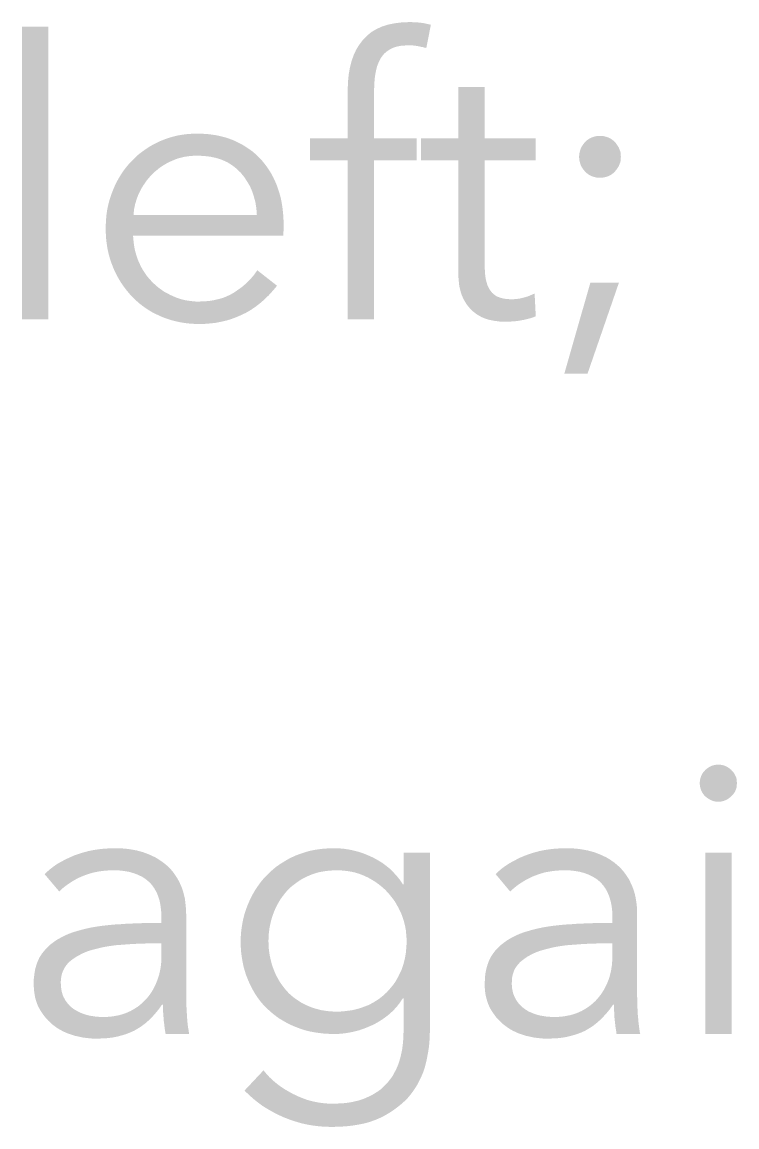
# Model space of a CAD drawing. Header units: millimetres. Extents: x 4 to 66.9, y 4 to 45.8.
# Drawn here: x 39.22 to 44.03, y 17.58 to 25 of the extents above; entities that cross this region are included whole.
import ezdxf

# ---------------------------------------------------------------- set-up
doc = ezdxf.new("R2010")
doc.units = ezdxf.units.MM
doc.layers.add('RASTER', color=7, linetype='Continuous')

msp = doc.modelspace()

# ---------------------------------------------------------------- hatches: boundary and pattern name
at = {"layer": 'RASTER'}
for points in [[(39.398, 23), (39.221, 23), (39.221, 24.966), (39.398, 24.966)], [(41.873, 24.069), (41.587, 24.069), (41.587, 23), (41.41, 23), (41.41, 24.069), (41.156, 24.069), (41.156, 24.217), (41.41, 24.217), (41.41, 24.55), (41.412, 24.6), (41.417, 24.648), (41.425, 24.693), (41.436, 24.736), (41.45, 24.775), (41.467, 24.812), (41.488, 24.846), (41.512, 24.877), (41.539, 24.905), (41.569, 24.93), (41.603, 24.95), (41.64, 24.967), (41.681, 24.98), (41.725, 24.989), (41.773, 24.995), (41.824, 24.997), (41.832, 24.997), (41.841, 24.997), (41.85, 24.996), (41.859, 24.996), (41.868, 24.995), (41.877, 24.995), (41.887, 24.994), (41.897, 24.993), (41.906, 24.992), (41.916, 24.991), (41.925, 24.989), (41.934, 24.987), (41.943, 24.985), (41.952, 24.983), (41.961, 24.981), (41.969, 24.979), (41.938, 24.823), (41.931, 24.825), (41.924, 24.826), (41.917, 24.828), (41.91, 24.83), (41.902, 24.831), (41.895, 24.833), (41.888, 24.834), (41.881, 24.836), (41.874, 24.837), (41.866, 24.838), (41.858, 24.839), (41.85, 24.84), (41.842, 24.84), (41.834, 24.84), (41.825, 24.841), (41.816, 24.841), (41.799, 24.84), (41.782, 24.839), (41.767, 24.838), (41.752, 24.835), (41.738, 24.832), (41.725, 24.828), (41.712, 24.823), (41.7, 24.817), (41.689, 24.811), (41.679, 24.804), (41.669, 24.797), (41.66, 24.789), (41.652, 24.781), (41.644, 24.771), (41.637, 24.762), (41.63, 24.751), (41.624, 24.74), (41.619, 24.729), (41.614, 24.717), (41.609, 24.705), (41.605, 24.692), (41.602, 24.679), (41.599, 24.665), (41.596, 24.651), (41.594, 24.637), (41.592, 24.622), (41.591, 24.607), (41.589, 24.592), (41.588, 24.576), (41.588, 24.561), (41.587, 24.545), (41.587, 24.529), (41.587, 24.217), (41.873, 24.217)], [(42.674, 24.069), (42.331, 24.069), (42.331, 23.359), (42.331, 23.342), (42.332, 23.326), (42.333, 23.311), (42.334, 23.297), (42.336, 23.283), (42.338, 23.271), (42.341, 23.258), (42.344, 23.247), (42.347, 23.236), (42.351, 23.226), (42.355, 23.217), (42.36, 23.208), (42.365, 23.199), (42.37, 23.192), (42.376, 23.185), (42.381, 23.178), (42.388, 23.172), (42.394, 23.167), (42.401, 23.162), (42.408, 23.157), (42.416, 23.153), (42.424, 23.15), (42.432, 23.147), (42.44, 23.144), (42.449, 23.142), (42.457, 23.14), (42.466, 23.139), (42.475, 23.137), (42.484, 23.136), (42.494, 23.136), (42.503, 23.135), (42.513, 23.135), (42.522, 23.135), (42.531, 23.136), (42.541, 23.137), (42.55, 23.138), (42.56, 23.139), (42.57, 23.141), (42.579, 23.143), (42.589, 23.146), (42.6, 23.148), (42.609, 23.151), (42.619, 23.154), (42.629, 23.158), (42.638, 23.162), (42.648, 23.166), (42.657, 23.17), (42.666, 23.174), (42.674, 23.021), (42.662, 23.016), (42.65, 23.012), (42.638, 23.008), (42.626, 23.005), (42.614, 23.002), (42.602, 22.999), (42.589, 22.996), (42.576, 22.994), (42.564, 22.991), (42.551, 22.99), (42.537, 22.988), (42.524, 22.987), (42.51, 22.986), (42.495, 22.985), (42.481, 22.985), (42.466, 22.984), (42.454, 22.985), (42.441, 22.985), (42.428, 22.986), (42.415, 22.988), (42.402, 22.989), (42.389, 22.992), (42.376, 22.994), (42.362, 22.997), (42.348, 23.001), (42.335, 23.005), (42.322, 23.01), (42.309, 23.016), (42.297, 23.023), (42.284, 23.03), (42.272, 23.038), (42.261, 23.047), (42.249, 23.056), (42.238, 23.067), (42.228, 23.078), (42.218, 23.09), (42.209, 23.102), (42.2, 23.116), (42.192, 23.13), (42.184, 23.146), (42.177, 23.162), (42.171, 23.179), (42.166, 23.198), (42.161, 23.218), (42.158, 23.239), (42.156, 23.261), (42.154, 23.285), (42.154, 23.309), (42.154, 24.069), (41.902, 24.069), (41.902, 24.217), (42.154, 24.217), (42.154, 24.56), (42.331, 24.56), (42.331, 24.217), (42.674, 24.217)]]:
    msp.add_hatch(color=7, dxfattribs=at).paths.add_polyline_path(points)
h = msp.add_hatch(color=7, dxfattribs=at)
h.paths.add_polyline_path([(40.799, 23.702), (40.796, 23.744), (40.79, 23.784), (40.78, 23.822), (40.768, 23.859), (40.753, 23.894), (40.734, 23.926), (40.713, 23.958), (40.689, 23.987), (40.662, 24.013), (40.632, 24.036), (40.6, 24.056), (40.564, 24.072), (40.527, 24.084), (40.486, 24.093), (40.442, 24.098), (40.396, 24.1), (40.375, 24.099), (40.353, 24.098), (40.332, 24.095), (40.311, 24.092), (40.291, 24.087), (40.271, 24.082), (40.252, 24.075), (40.233, 24.067), (40.214, 24.059), (40.196, 24.05), (40.179, 24.04), (40.162, 24.029), (40.145, 24.018), (40.13, 24.005), (40.115, 23.993), (40.1, 23.979), (40.086, 23.965), (40.073, 23.95), (40.06, 23.935), (40.049, 23.919), (40.038, 23.903), (40.027, 23.886), (40.018, 23.869), (40.009, 23.852), (40.001, 23.834), (39.994, 23.815), (39.988, 23.797), (39.982, 23.778), (39.978, 23.76), (39.974, 23.741), (39.972, 23.721), (39.97, 23.702)], flags=0)
h.paths.add_polyline_path([(40.979, 23.645), (40.979, 23.64), (40.979, 23.636), (40.979, 23.631), (40.979, 23.626), (40.979, 23.621), (40.979, 23.616), (40.979, 23.611), (40.979, 23.606), (40.979, 23.601), (40.979, 23.595), (40.978, 23.59), (40.978, 23.584), (40.978, 23.579), (40.977, 23.573), (40.977, 23.567), (40.976, 23.562), (39.967, 23.562), (39.969, 23.539), (39.971, 23.517), (39.974, 23.495), (39.978, 23.473), (39.983, 23.452), (39.989, 23.431), (39.996, 23.41), (40.004, 23.39), (40.013, 23.37), (40.022, 23.351), (40.033, 23.332), (40.044, 23.315), (40.056, 23.297), (40.069, 23.281), (40.083, 23.265), (40.097, 23.25), (40.113, 23.235), (40.129, 23.221), (40.145, 23.208), (40.162, 23.196), (40.18, 23.184), (40.199, 23.174), (40.218, 23.164), (40.238, 23.155), (40.258, 23.146), (40.279, 23.139), (40.3, 23.133), (40.322, 23.128), (40.344, 23.125), (40.366, 23.122), (40.389, 23.12), (40.412, 23.12), (40.446, 23.121), (40.479, 23.124), (40.51, 23.129), (40.54, 23.136), (40.57, 23.144), (40.597, 23.155), (40.624, 23.168), (40.65, 23.183), (40.674, 23.2), (40.697, 23.216), (40.718, 23.234), (40.738, 23.252), (40.756, 23.271), (40.773, 23.29), (40.788, 23.31), (40.802, 23.33), (40.935, 23.226), (40.907, 23.193), (40.879, 23.162), (40.85, 23.134), (40.82, 23.108), (40.789, 23.084), (40.758, 23.063), (40.727, 23.045), (40.694, 23.029), (40.661, 23.015), (40.627, 23.002), (40.593, 22.992), (40.558, 22.984), (40.522, 22.977), (40.486, 22.973), (40.449, 22.97), (40.412, 22.969), (40.379, 22.97), (40.346, 22.972), (40.313, 22.976), (40.282, 22.981), (40.251, 22.988), (40.22, 22.996), (40.19, 23.006), (40.161, 23.017), (40.133, 23.03), (40.105, 23.043), (40.079, 23.058), (40.054, 23.074), (40.029, 23.092), (40.006, 23.11), (39.984, 23.13), (39.962, 23.151), (39.942, 23.173), (39.923, 23.196), (39.905, 23.22), (39.888, 23.244), (39.872, 23.27), (39.857, 23.297), (39.843, 23.325), (39.831, 23.354), (39.82, 23.383), (39.81, 23.413), (39.802, 23.444), (39.795, 23.476), (39.79, 23.508), (39.786, 23.541), (39.784, 23.574), (39.783, 23.608), (39.784, 23.643), (39.786, 23.676), (39.789, 23.709), (39.794, 23.741), (39.801, 23.773), (39.809, 23.803), (39.819, 23.834), (39.83, 23.863), (39.842, 23.892), (39.855, 23.92), (39.87, 23.947), (39.885, 23.972), (39.902, 23.997), (39.92, 24.021), (39.939, 24.044), (39.96, 24.066), (39.981, 24.087), (40.003, 24.107), (40.026, 24.125), (40.05, 24.142), (40.075, 24.159), (40.1, 24.173), (40.127, 24.187), (40.155, 24.2), (40.183, 24.211), (40.212, 24.221), (40.241, 24.229), (40.271, 24.236), (40.301, 24.241), (40.333, 24.245), (40.364, 24.247), (40.396, 24.248), (40.432, 24.247), (40.466, 24.245), (40.499, 24.241), (40.531, 24.236), (40.562, 24.229), (40.592, 24.221), (40.621, 24.211), (40.649, 24.2), (40.675, 24.187), (40.701, 24.174), (40.725, 24.159), (40.749, 24.143), (40.771, 24.127), (40.792, 24.109), (40.812, 24.09), (40.831, 24.07), (40.848, 24.049), (40.865, 24.027), (40.88, 24.005), (40.895, 23.981), (40.908, 23.957), (40.92, 23.932), (40.931, 23.906), (40.941, 23.879), (40.95, 23.851), (40.958, 23.823), (40.964, 23.795), (40.969, 23.766), (40.973, 23.736), (40.976, 23.706), (40.978, 23.676), (40.979, 23.645)])
h = msp.add_hatch(color=7, dxfattribs=at)
h.paths.add_polyline_path([(43.246, 24.092), (43.245, 24.079), (43.244, 24.065), (43.241, 24.053), (43.236, 24.04), (43.231, 24.028), (43.224, 24.017), (43.216, 24.005), (43.207, 23.995), (43.197, 23.984), (43.186, 23.976), (43.174, 23.968), (43.162, 23.962), (43.149, 23.958), (43.135, 23.954), (43.121, 23.952), (43.106, 23.952), (43.09, 23.952), (43.076, 23.954), (43.062, 23.958), (43.049, 23.962), (43.037, 23.968), (43.025, 23.976), (43.014, 23.984), (43.004, 23.995), (42.995, 24.005), (42.987, 24.017), (42.98, 24.028), (42.975, 24.04), (42.971, 24.053), (42.968, 24.065), (42.966, 24.079), (42.965, 24.092), (42.966, 24.105), (42.968, 24.119), (42.971, 24.131), (42.975, 24.144), (42.98, 24.156), (42.987, 24.167), (42.995, 24.179), (43.004, 24.19), (43.014, 24.2), (43.025, 24.208), (43.037, 24.216), (43.049, 24.222), (43.062, 24.226), (43.076, 24.23), (43.09, 24.232), (43.106, 24.232), (43.121, 24.232), (43.135, 24.23), (43.149, 24.226), (43.162, 24.222), (43.174, 24.216), (43.186, 24.208), (43.197, 24.2), (43.207, 24.19), (43.216, 24.179), (43.224, 24.167), (43.231, 24.156), (43.236, 24.144), (43.241, 24.131), (43.244, 24.119), (43.245, 24.105), (43.246, 24.092)])
h.paths.add_polyline_path([(43.022, 22.636), (42.866, 22.636), (43.041, 23.247), (43.233, 23.247)])
h = msp.add_hatch(color=7, dxfattribs=at)
h.paths.add_polyline_path([(43.99, 18.2), (43.813, 18.2), (43.813, 19.417), (43.99, 19.417)])
h.paths.add_polyline_path([(44.026, 19.885), (44.025, 19.871), (44.024, 19.859), (44.021, 19.847), (44.016, 19.835), (44.011, 19.824), (44.004, 19.814), (43.996, 19.804), (43.987, 19.795), (43.977, 19.787), (43.967, 19.78), (43.957, 19.774), (43.946, 19.769), (43.935, 19.765), (43.924, 19.762), (43.913, 19.761), (43.901, 19.76), (43.89, 19.761), (43.878, 19.762), (43.867, 19.765), (43.856, 19.769), (43.846, 19.774), (43.835, 19.78), (43.825, 19.787), (43.815, 19.795), (43.806, 19.804), (43.798, 19.814), (43.792, 19.824), (43.786, 19.835), (43.782, 19.847), (43.779, 19.859), (43.777, 19.871), (43.776, 19.885), (43.777, 19.898), (43.779, 19.911), (43.782, 19.923), (43.786, 19.935), (43.792, 19.945), (43.798, 19.956), (43.806, 19.965), (43.815, 19.975), (43.825, 19.983), (43.835, 19.99), (43.846, 19.996), (43.856, 20.001), (43.867, 20.005), (43.878, 20.007), (43.89, 20.009), (43.901, 20.01), (43.913, 20.009), (43.924, 20.007), (43.935, 20.005), (43.946, 20.001), (43.957, 19.996), (43.967, 19.99), (43.977, 19.983), (43.987, 19.975), (43.996, 19.965), (44.004, 19.956), (44.011, 19.945), (44.016, 19.935), (44.021, 19.923), (44.024, 19.911), (44.025, 19.898), (44.026, 19.885)])
h = msp.add_hatch(color=7, dxfattribs=at)
h.paths.add_polyline_path([(40.157, 18.985), (40.156, 19.024), (40.152, 19.059), (40.146, 19.093), (40.136, 19.124), (40.125, 19.152), (40.11, 19.178), (40.094, 19.201), (40.074, 19.222), (40.052, 19.24), (40.028, 19.256), (40.001, 19.269), (39.972, 19.28), (39.941, 19.289), (39.907, 19.295), (39.871, 19.299), (39.832, 19.3), (39.805, 19.299), (39.779, 19.297), (39.752, 19.294), (39.727, 19.29), (39.702, 19.285), (39.677, 19.278), (39.653, 19.27), (39.629, 19.261), (39.606, 19.251), (39.584, 19.24), (39.563, 19.228), (39.543, 19.215), (39.524, 19.202), (39.505, 19.188), (39.487, 19.173), (39.471, 19.157), (39.372, 19.274), (39.392, 19.292), (39.413, 19.31), (39.435, 19.327), (39.459, 19.343), (39.485, 19.358), (39.512, 19.372), (39.541, 19.386), (39.571, 19.399), (39.602, 19.41), (39.635, 19.42), (39.668, 19.429), (39.703, 19.436), (39.738, 19.441), (39.774, 19.445), (39.812, 19.447), (39.85, 19.448), (39.875, 19.448), (39.899, 19.446), (39.923, 19.444), (39.946, 19.441), (39.969, 19.437), (39.991, 19.433), (40.013, 19.427), (40.035, 19.421), (40.056, 19.413), (40.077, 19.405), (40.096, 19.396), (40.116, 19.387), (40.134, 19.376), (40.152, 19.364), (40.169, 19.352), (40.186, 19.339), (40.202, 19.325), (40.217, 19.31), (40.231, 19.294), (40.244, 19.277), (40.256, 19.259), (40.267, 19.241), (40.278, 19.221), (40.287, 19.201), (40.296, 19.18), (40.303, 19.158), (40.309, 19.135), (40.315, 19.111), (40.318, 19.086), (40.321, 19.06), (40.323, 19.034), (40.324, 19.006), (40.324, 18.473), (40.324, 18.455), (40.324, 18.438), (40.324, 18.42), (40.325, 18.402), (40.326, 18.383), (40.327, 18.365), (40.328, 18.346), (40.329, 18.327), (40.33, 18.309), (40.332, 18.291), (40.333, 18.274), (40.335, 18.258), (40.337, 18.242), (40.34, 18.227), (40.342, 18.213), (40.344, 18.2), (40.186, 18.2), (40.184, 18.211), (40.182, 18.223), (40.18, 18.234), (40.179, 18.246), (40.177, 18.258), (40.176, 18.271), (40.174, 18.283), (40.173, 18.296), (40.172, 18.309), (40.171, 18.322), (40.17, 18.335), (40.169, 18.348), (40.168, 18.36), (40.168, 18.373), (40.168, 18.385), (40.168, 18.398), (40.162, 18.398), (40.141, 18.368), (40.119, 18.341), (40.097, 18.316), (40.074, 18.293), (40.05, 18.272), (40.025, 18.253), (40, 18.237), (39.974, 18.222), (39.947, 18.21), (39.919, 18.199), (39.889, 18.19), (39.858, 18.182), (39.826, 18.176), (39.792, 18.172), (39.757, 18.17), (39.72, 18.169), (39.703, 18.169), (39.685, 18.17), (39.667, 18.172), (39.649, 18.174), (39.631, 18.176), (39.613, 18.18), (39.595, 18.184), (39.576, 18.188), (39.558, 18.194), (39.54, 18.2), (39.522, 18.206), (39.505, 18.214), (39.489, 18.222), (39.472, 18.231), (39.456, 18.241), (39.441, 18.252), (39.426, 18.263), (39.412, 18.276), (39.398, 18.289), (39.385, 18.303), (39.373, 18.317), (39.361, 18.333), (39.35, 18.349), (39.34, 18.366), (39.33, 18.384), (39.322, 18.403), (39.315, 18.423), (39.309, 18.444), (39.305, 18.466), (39.302, 18.489), (39.3, 18.513), (39.299, 18.538), (39.3, 18.572), (39.304, 18.605), (39.309, 18.635), (39.317, 18.664), (39.327, 18.691), (39.339, 18.716), (39.354, 18.739), (39.371, 18.76), (39.389, 18.78), (39.409, 18.799), (39.431, 18.816), (39.454, 18.832), (39.479, 18.846), (39.505, 18.86), (39.533, 18.872), (39.562, 18.883), (39.592, 18.892), (39.624, 18.901), (39.656, 18.909), (39.69, 18.916), (39.725, 18.922), (39.761, 18.927), (39.798, 18.931), (39.836, 18.935), (39.875, 18.937), (39.914, 18.94), (39.954, 18.942), (39.994, 18.943), (40.034, 18.945), (40.075, 18.945), (40.116, 18.946), (40.157, 18.946)])
h.paths.add_polyline_path([(40.105, 18.808), (40.078, 18.808), (40.051, 18.808), (40.023, 18.807), (39.996, 18.806), (39.968, 18.805), (39.941, 18.803), (39.913, 18.801), (39.886, 18.799), (39.858, 18.797), (39.832, 18.794), (39.806, 18.79), (39.78, 18.786), (39.756, 18.781), (39.731, 18.775), (39.708, 18.769), (39.685, 18.763), (39.663, 18.756), (39.642, 18.748), (39.623, 18.739), (39.604, 18.729), (39.586, 18.719), (39.569, 18.708), (39.553, 18.696), (39.538, 18.684), (39.525, 18.67), (39.513, 18.655), (39.504, 18.64), (39.496, 18.623), (39.489, 18.605), (39.485, 18.587), (39.482, 18.567), (39.481, 18.546), (39.482, 18.53), (39.483, 18.515), (39.485, 18.5), (39.487, 18.486), (39.491, 18.473), (39.495, 18.46), (39.5, 18.448), (39.506, 18.437), (39.512, 18.426), (39.519, 18.416), (39.527, 18.406), (39.535, 18.397), (39.543, 18.388), (39.552, 18.38), (39.562, 18.372), (39.572, 18.365), (39.583, 18.359), (39.594, 18.352), (39.605, 18.347), (39.616, 18.342), (39.628, 18.337), (39.64, 18.333), (39.652, 18.329), (39.665, 18.326), (39.677, 18.323), (39.69, 18.321), (39.703, 18.319), (39.716, 18.317), (39.728, 18.316), (39.741, 18.315), (39.754, 18.315), (39.767, 18.314), (39.79, 18.315), (39.813, 18.316), (39.834, 18.319), (39.856, 18.323), (39.876, 18.327), (39.896, 18.333), (39.915, 18.339), (39.934, 18.347), (39.951, 18.355), (39.969, 18.365), (39.985, 18.375), (40.001, 18.385), (40.015, 18.397), (40.03, 18.409), (40.043, 18.422), (40.056, 18.435), (40.068, 18.45), (40.079, 18.464), (40.09, 18.48), (40.099, 18.495), (40.108, 18.512), (40.117, 18.529), (40.124, 18.546), (40.131, 18.564), (40.137, 18.582), (40.143, 18.601), (40.147, 18.62), (40.151, 18.639), (40.154, 18.658), (40.156, 18.678), (40.157, 18.697), (40.157, 18.717), (40.157, 18.808)], flags=0)
h = msp.add_hatch(color=7, dxfattribs=at)
h.paths.add_polyline_path([(40.844, 17.956), (40.863, 17.933), (40.883, 17.911), (40.906, 17.889), (40.93, 17.869), (40.955, 17.85), (40.983, 17.831), (41.012, 17.814), (41.043, 17.797), (41.074, 17.782), (41.106, 17.769), (41.139, 17.757), (41.172, 17.748), (41.206, 17.741), (41.24, 17.736), (41.274, 17.733), (41.309, 17.732), (41.341, 17.733), (41.372, 17.734), (41.401, 17.737), (41.429, 17.741), (41.456, 17.747), (41.482, 17.753), (41.507, 17.761), (41.53, 17.77), (41.552, 17.78), (41.573, 17.79), (41.593, 17.802), (41.612, 17.814), (41.63, 17.827), (41.647, 17.842), (41.662, 17.857), (41.677, 17.872), (41.69, 17.889), (41.703, 17.906), (41.715, 17.924), (41.725, 17.943), (41.735, 17.962), (41.744, 17.982), (41.752, 18.003), (41.759, 18.025), (41.765, 18.046), (41.77, 18.069), (41.775, 18.091), (41.778, 18.115), (41.781, 18.138), (41.783, 18.162), (41.784, 18.186), (41.785, 18.21), (41.785, 18.439), (41.78, 18.439), (41.761, 18.411), (41.741, 18.385), (41.719, 18.361), (41.695, 18.338), (41.669, 18.317), (41.641, 18.297), (41.612, 18.279), (41.581, 18.262), (41.548, 18.248), (41.516, 18.235), (41.484, 18.224), (41.451, 18.216), (41.418, 18.209), (41.385, 18.204), (41.352, 18.201), (41.319, 18.2), (41.284, 18.201), (41.25, 18.203), (41.216, 18.207), (41.183, 18.212), (41.151, 18.218), (41.12, 18.226), (41.09, 18.236), (41.061, 18.247), (41.032, 18.259), (41.005, 18.272), (40.979, 18.287), (40.953, 18.302), (40.929, 18.319), (40.906, 18.337), (40.884, 18.356), (40.863, 18.376), (40.843, 18.396), (40.824, 18.418), (40.807, 18.441), (40.79, 18.466), (40.775, 18.491), (40.761, 18.517), (40.748, 18.544), (40.736, 18.572), (40.725, 18.601), (40.716, 18.63), (40.708, 18.66), (40.702, 18.691), (40.697, 18.722), (40.693, 18.754), (40.691, 18.786), (40.69, 18.819), (40.691, 18.851), (40.693, 18.883), (40.697, 18.914), (40.702, 18.945), (40.708, 18.975), (40.716, 19.005), (40.725, 19.034), (40.736, 19.063), (40.748, 19.091), (40.761, 19.119), (40.775, 19.145), (40.79, 19.17), (40.807, 19.195), (40.824, 19.219), (40.843, 19.242), (40.863, 19.263), (40.884, 19.284), (40.906, 19.304), (40.929, 19.323), (40.953, 19.34), (40.979, 19.356), (41.005, 19.372), (41.032, 19.386), (41.061, 19.399), (41.09, 19.41), (41.12, 19.42), (41.151, 19.429), (41.183, 19.436), (41.216, 19.441), (41.25, 19.445), (41.284, 19.447), (41.319, 19.448), (41.352, 19.447), (41.385, 19.444), (41.418, 19.439), (41.451, 19.432), (41.483, 19.424), (41.515, 19.413), (41.547, 19.4), (41.579, 19.386), (41.61, 19.369), (41.64, 19.351), (41.667, 19.331), (41.693, 19.31), (41.717, 19.286), (41.74, 19.261), (41.761, 19.235), (41.78, 19.206), (41.785, 19.206), (41.785, 19.417), (41.962, 19.417), (41.962, 18.21), (41.961, 18.185), (41.96, 18.16), (41.958, 18.134), (41.955, 18.108), (41.951, 18.082), (41.946, 18.055), (41.941, 18.028), (41.934, 18), (41.927, 17.972), (41.918, 17.945), (41.907, 17.919), (41.895, 17.893), (41.882, 17.867), (41.867, 17.842), (41.851, 17.818), (41.833, 17.794), (41.814, 17.771), (41.793, 17.75), (41.77, 17.729), (41.745, 17.709), (41.719, 17.69), (41.692, 17.672), (41.662, 17.654), (41.631, 17.638), (41.598, 17.624), (41.563, 17.611), (41.525, 17.6), (41.485, 17.592), (41.443, 17.585), (41.398, 17.58), (41.351, 17.577), (41.301, 17.576), (41.259, 17.577), (41.218, 17.58), (41.177, 17.585), (41.136, 17.592), (41.096, 17.601), (41.056, 17.613), (41.017, 17.626), (40.979, 17.641), (40.941, 17.658), (40.905, 17.677), (40.87, 17.697), (40.836, 17.718), (40.804, 17.742), (40.774, 17.766), (40.744, 17.793), (40.716, 17.82)])
h.paths.add_polyline_path([(40.877, 18.824), (40.878, 18.8), (40.879, 18.777), (40.882, 18.753), (40.885, 18.73), (40.89, 18.708), (40.895, 18.686), (40.901, 18.664), (40.909, 18.642), (40.917, 18.621), (40.926, 18.6), (40.936, 18.581), (40.947, 18.561), (40.958, 18.543), (40.971, 18.525), (40.984, 18.508), (40.998, 18.491), (41.013, 18.475), (41.029, 18.46), (41.046, 18.446), (41.064, 18.433), (41.082, 18.421), (41.101, 18.409), (41.122, 18.398), (41.143, 18.389), (41.164, 18.38), (41.187, 18.372), (41.21, 18.366), (41.234, 18.36), (41.259, 18.356), (41.284, 18.353), (41.311, 18.351), (41.338, 18.351), (41.363, 18.351), (41.387, 18.353), (41.411, 18.356), (41.435, 18.359), (41.458, 18.364), (41.481, 18.37), (41.503, 18.377), (41.525, 18.385), (41.546, 18.393), (41.566, 18.403), (41.586, 18.414), (41.605, 18.426), (41.623, 18.438), (41.64, 18.451), (41.657, 18.466), (41.673, 18.481), (41.688, 18.497), (41.702, 18.514), (41.716, 18.531), (41.729, 18.549), (41.74, 18.568), (41.751, 18.588), (41.761, 18.609), (41.771, 18.63), (41.779, 18.652), (41.786, 18.675), (41.792, 18.698), (41.797, 18.722), (41.801, 18.747), (41.803, 18.772), (41.805, 18.798), (41.806, 18.824), (41.805, 18.848), (41.803, 18.871), (41.801, 18.895), (41.797, 18.918), (41.792, 18.94), (41.786, 18.962), (41.779, 18.984), (41.771, 19.006), (41.761, 19.027), (41.751, 19.048), (41.74, 19.067), (41.729, 19.087), (41.716, 19.105), (41.702, 19.123), (41.688, 19.14), (41.673, 19.157), (41.657, 19.173), (41.64, 19.188), (41.623, 19.202), (41.605, 19.215), (41.586, 19.228), (41.566, 19.24), (41.546, 19.251), (41.525, 19.261), (41.503, 19.27), (41.481, 19.278), (41.458, 19.285), (41.435, 19.29), (41.411, 19.294), (41.387, 19.297), (41.363, 19.299), (41.338, 19.3), (41.311, 19.299), (41.284, 19.297), (41.259, 19.294), (41.234, 19.29), (41.21, 19.285), (41.187, 19.278), (41.164, 19.27), (41.143, 19.261), (41.122, 19.251), (41.101, 19.24), (41.082, 19.228), (41.064, 19.215), (41.046, 19.202), (41.029, 19.188), (41.013, 19.173), (40.998, 19.157), (40.984, 19.14), (40.971, 19.123), (40.958, 19.105), (40.947, 19.087), (40.936, 19.067), (40.926, 19.048), (40.917, 19.027), (40.909, 19.006), (40.901, 18.984), (40.895, 18.962), (40.89, 18.94), (40.885, 18.918), (40.882, 18.895), (40.879, 18.871), (40.878, 18.848), (40.877, 18.824)], flags=0)
h = msp.add_hatch(color=7, dxfattribs=at)
h.paths.add_polyline_path([(43.189, 18.985), (43.188, 19.024), (43.184, 19.059), (43.177, 19.093), (43.168, 19.124), (43.156, 19.152), (43.142, 19.178), (43.125, 19.201), (43.106, 19.222), (43.084, 19.24), (43.059, 19.256), (43.033, 19.269), (43.004, 19.28), (42.972, 19.289), (42.938, 19.295), (42.902, 19.299), (42.864, 19.3), (42.837, 19.299), (42.81, 19.297), (42.784, 19.294), (42.759, 19.29), (42.733, 19.285), (42.709, 19.278), (42.685, 19.27), (42.661, 19.261), (42.638, 19.251), (42.616, 19.24), (42.595, 19.228), (42.575, 19.215), (42.555, 19.202), (42.537, 19.188), (42.519, 19.173), (42.502, 19.157), (42.404, 19.274), (42.423, 19.292), (42.444, 19.31), (42.467, 19.327), (42.491, 19.343), (42.517, 19.358), (42.544, 19.372), (42.572, 19.386), (42.603, 19.399), (42.634, 19.41), (42.666, 19.42), (42.7, 19.429), (42.734, 19.436), (42.77, 19.441), (42.806, 19.445), (42.844, 19.447), (42.882, 19.448), (42.906, 19.448), (42.931, 19.446), (42.954, 19.444), (42.978, 19.441), (43, 19.437), (43.023, 19.433), (43.045, 19.427), (43.067, 19.421), (43.088, 19.413), (43.108, 19.405), (43.128, 19.396), (43.147, 19.387), (43.166, 19.376), (43.184, 19.364), (43.201, 19.352), (43.217, 19.339), (43.233, 19.325), (43.248, 19.31), (43.262, 19.294), (43.275, 19.277), (43.287, 19.259), (43.299, 19.241), (43.309, 19.221), (43.319, 19.201), (43.327, 19.18), (43.335, 19.158), (43.341, 19.135), (43.346, 19.111), (43.35, 19.086), (43.353, 19.06), (43.355, 19.034), (43.355, 19.006), (43.355, 18.473), (43.355, 18.455), (43.356, 18.438), (43.356, 18.42), (43.357, 18.402), (43.357, 18.383), (43.358, 18.365), (43.359, 18.346), (43.36, 18.327), (43.362, 18.309), (43.363, 18.291), (43.365, 18.274), (43.367, 18.258), (43.369, 18.242), (43.371, 18.227), (43.373, 18.213), (43.376, 18.2), (43.217, 18.2), (43.215, 18.211), (43.214, 18.223), (43.212, 18.234), (43.21, 18.246), (43.209, 18.258), (43.207, 18.271), (43.206, 18.283), (43.204, 18.296), (43.203, 18.309), (43.202, 18.322), (43.201, 18.335), (43.201, 18.348), (43.2, 18.36), (43.2, 18.373), (43.199, 18.385), (43.199, 18.398), (43.194, 18.398), (43.173, 18.368), (43.151, 18.341), (43.128, 18.316), (43.105, 18.293), (43.081, 18.272), (43.057, 18.253), (43.031, 18.237), (43.006, 18.222), (42.979, 18.21), (42.95, 18.199), (42.92, 18.19), (42.889, 18.182), (42.857, 18.176), (42.823, 18.172), (42.788, 18.17), (42.752, 18.169), (42.734, 18.169), (42.717, 18.17), (42.699, 18.172), (42.681, 18.174), (42.663, 18.176), (42.645, 18.18), (42.626, 18.184), (42.608, 18.188), (42.589, 18.194), (42.571, 18.2), (42.554, 18.206), (42.537, 18.214), (42.52, 18.222), (42.504, 18.231), (42.488, 18.241), (42.473, 18.252), (42.458, 18.263), (42.443, 18.276), (42.43, 18.289), (42.417, 18.303), (42.404, 18.317), (42.393, 18.333), (42.382, 18.349), (42.371, 18.366), (42.362, 18.384), (42.353, 18.403), (42.347, 18.423), (42.341, 18.444), (42.336, 18.466), (42.333, 18.489), (42.331, 18.513), (42.331, 18.538), (42.332, 18.572), (42.335, 18.605), (42.341, 18.635), (42.349, 18.664), (42.359, 18.691), (42.371, 18.716), (42.386, 18.739), (42.402, 18.76), (42.421, 18.78), (42.441, 18.799), (42.463, 18.816), (42.486, 18.832), (42.51, 18.846), (42.537, 18.86), (42.564, 18.872), (42.593, 18.883), (42.624, 18.892), (42.655, 18.901), (42.688, 18.909), (42.722, 18.916), (42.757, 18.922), (42.793, 18.927), (42.83, 18.931), (42.868, 18.935), (42.907, 18.937), (42.946, 18.94), (42.985, 18.942), (43.025, 18.943), (43.066, 18.945), (43.106, 18.945), (43.147, 18.946), (43.189, 18.946)])
h.paths.add_polyline_path([(43.137, 18.808), (43.109, 18.808), (43.082, 18.808), (43.055, 18.807), (43.027, 18.806), (43, 18.805), (42.972, 18.803), (42.945, 18.801), (42.917, 18.799), (42.89, 18.797), (42.863, 18.794), (42.837, 18.79), (42.812, 18.786), (42.787, 18.781), (42.763, 18.775), (42.74, 18.769), (42.717, 18.763), (42.695, 18.756), (42.674, 18.748), (42.654, 18.739), (42.635, 18.729), (42.617, 18.719), (42.601, 18.708), (42.585, 18.696), (42.57, 18.684), (42.557, 18.67), (42.545, 18.655), (42.535, 18.64), (42.527, 18.623), (42.521, 18.605), (42.516, 18.587), (42.514, 18.567), (42.513, 18.546), (42.513, 18.53), (42.514, 18.515), (42.516, 18.5), (42.519, 18.486), (42.522, 18.473), (42.527, 18.46), (42.532, 18.448), (42.538, 18.437), (42.544, 18.426), (42.551, 18.416), (42.558, 18.406), (42.566, 18.397), (42.575, 18.388), (42.584, 18.38), (42.594, 18.372), (42.604, 18.365), (42.614, 18.359), (42.625, 18.352), (42.636, 18.347), (42.648, 18.342), (42.659, 18.337), (42.671, 18.333), (42.684, 18.329), (42.696, 18.326), (42.709, 18.323), (42.722, 18.321), (42.734, 18.319), (42.747, 18.317), (42.76, 18.316), (42.773, 18.315), (42.786, 18.315), (42.799, 18.314), (42.822, 18.315), (42.844, 18.316), (42.866, 18.319), (42.887, 18.323), (42.908, 18.327), (42.928, 18.333), (42.947, 18.339), (42.965, 18.347), (42.983, 18.355), (43, 18.365), (43.017, 18.375), (43.032, 18.385), (43.047, 18.397), (43.061, 18.409), (43.075, 18.422), (43.087, 18.435), (43.099, 18.45), (43.111, 18.464), (43.121, 18.48), (43.131, 18.495), (43.14, 18.512), (43.148, 18.529), (43.156, 18.546), (43.163, 18.564), (43.169, 18.582), (43.174, 18.601), (43.179, 18.62), (43.182, 18.639), (43.185, 18.658), (43.187, 18.678), (43.188, 18.697), (43.189, 18.717), (43.189, 18.808)], flags=0)

doc.saveas('drawing.dxf')
